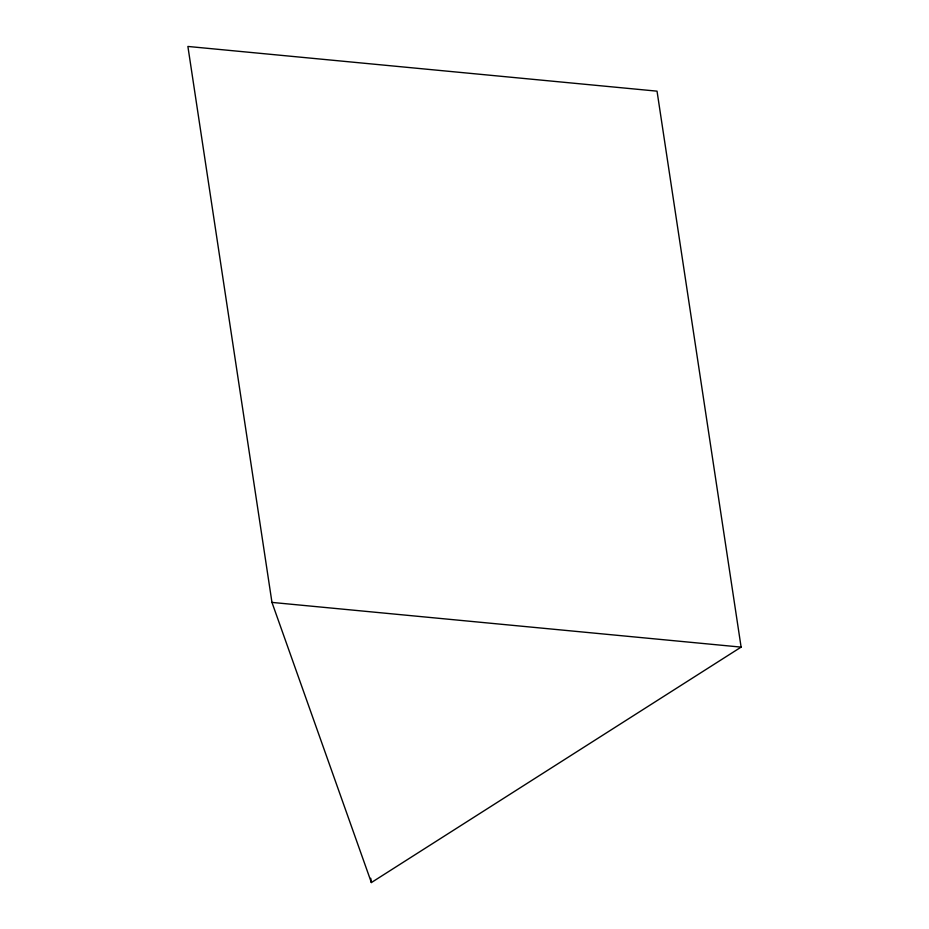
<?xml version="1.0" encoding="UTF-8"?>
<svg xmlns="http://www.w3.org/2000/svg" width="929" height="929" viewBox="0 0 929 929"><rect width="100%" height="100%" fill="white"/><g stroke="black" fill="none" stroke-linecap="round" stroke-linejoin="round"><path stroke-width="1.39" d="M371.379 882.55L741.11 647.118L657.035 91.158L187.89 46.45L271.965 602.41L371.379 882.55L370.729 878.253M271.965 602.41L741.11 647.118"/></g></svg>
